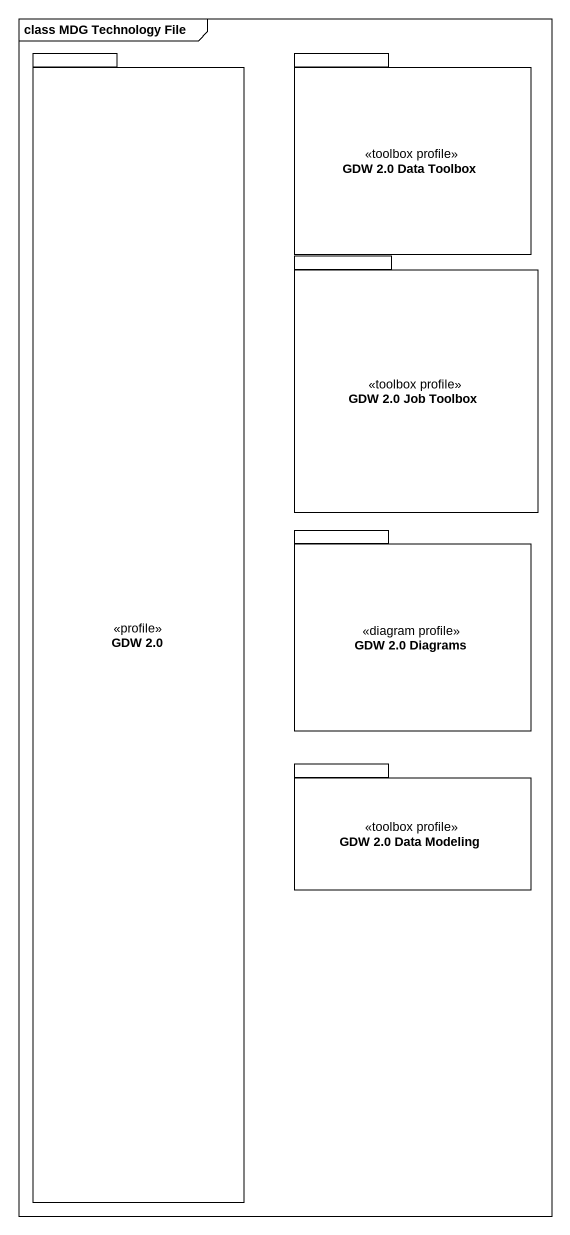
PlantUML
@startuml
mainframe class MDG Technology File
package "GDW 2.0" as GDW_2_0 <<profile>> {
}
package "GDW 2.0 Data Toolbox" as GDW_2_0_Data_Toolbox <<toolbox profile>> {
}
package "GDW 2.0 Job Toolbox" as GDW_2_0_Job_Toolbox <<toolbox profile>> {
}
package "GDW 2.0 Diagrams" as GDW_2_0_Diagrams <<diagram profile>> {
}
package "GDW 2.0 Data Modeling" as GDW_2_0_Data_Modeling <<toolbox profile>> {
}
@enduml
